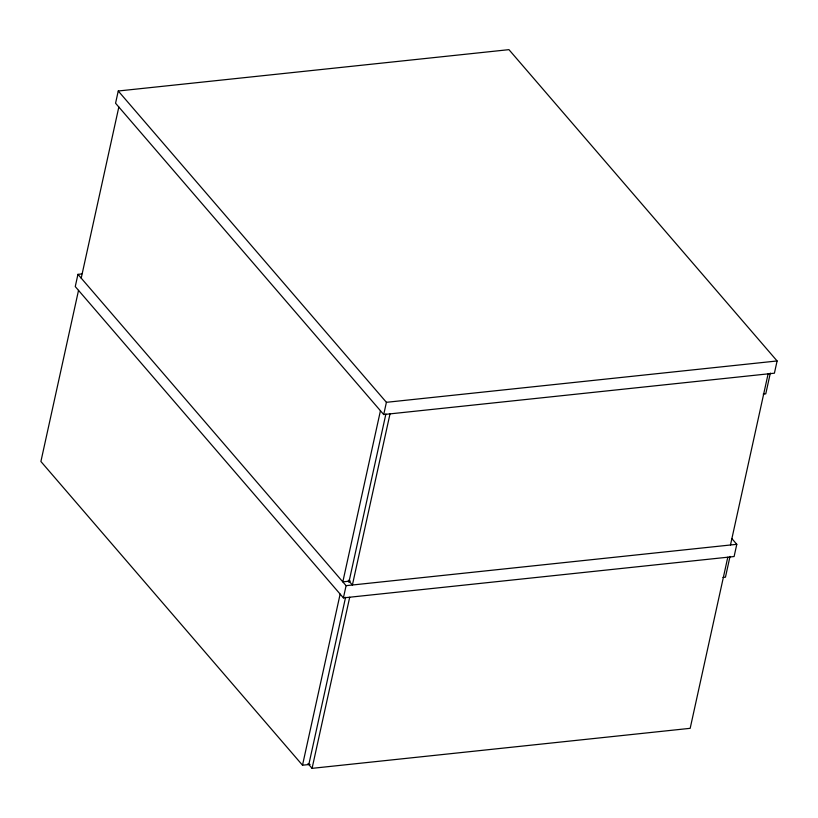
<?xml version="1.0" encoding="UTF-8"?>
<svg xmlns="http://www.w3.org/2000/svg" width="818" height="818" viewBox="0 0 818 818"><rect width="100%" height="100%" fill="white"/><g stroke="black" fill="none" stroke-linecap="round" stroke-linejoin="round"><path stroke-width="1.23" d="M81.749 273.948L77.945 274.357L75.256 286.576L343.407 597.886L734.104 556.537L736.793 544.318L731.793 538.51M118.252 91.002L115.563 103.232L383.714 414.542L774.411 373.192L777.1 360.963L508.949 49.653L118.252 91.002L386.403 402.313L383.714 414.542M78.528 290.37L40.9 461.495L302.507 765.208L310.073 764.411M81.207 278.151L118.835 107.025M302.507 765.208L340.135 594.093M380.442 410.738L342.824 581.864L350.38 581.066M343.407 597.886L346.096 585.668L77.945 274.357M308.815 764.544L345.585 597.293M348.877 582.324L385.902 413.939M727.795 557.201L690.177 728.327L312.077 768.347L349.705 597.222M390.012 413.867L352.394 584.993L348.304 580.248M730.484 544.982L768.112 373.857M730.024 556.404L725.454 577.191L722.938 577.457M770.341 373.059L765.771 393.836L763.245 394.102M386.403 402.313L777.1 360.963M346.096 585.668L736.793 544.318M307.997 763.593L312.077 768.347"/></g></svg>
